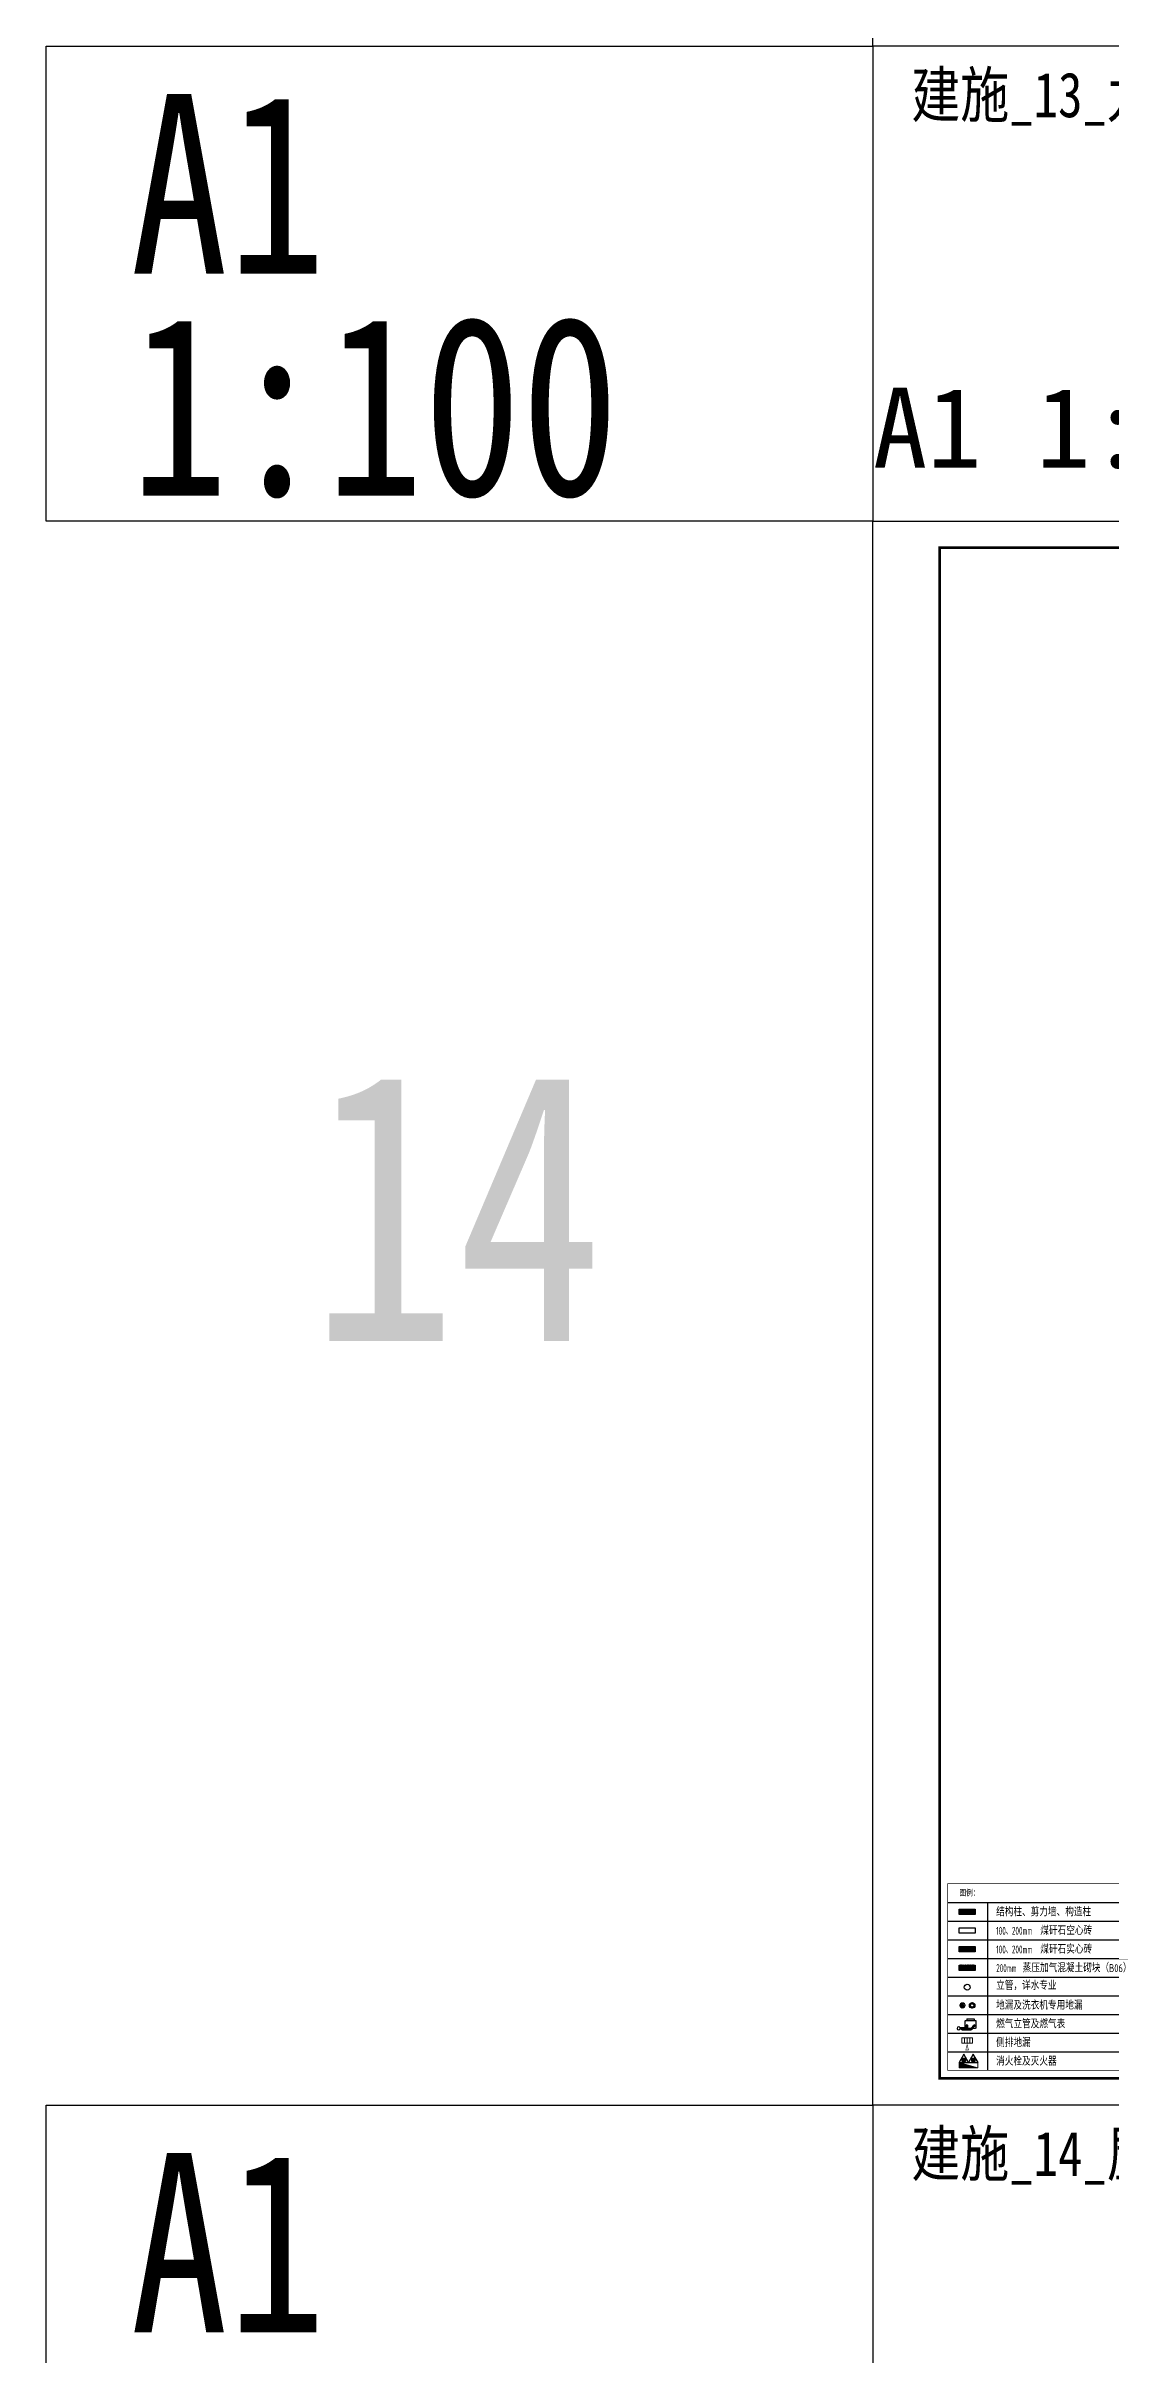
# Model space of a CAD drawing. Extents: x 27938 to 725830, y -209821 to 1628073.
# Drawn here: x 229214 to 269138, y 247050 to 333624 of the extents above; entities that cross this region are included whole.
import ezdxf

# ---------------------------------------------------------------- set-up
doc = ezdxf.new("R2010")
doc.units = 0
doc.header["$LTSCALE"] = 1000
doc.header["$MEASUREMENT"] = 0
for name, color, linetype in [('__0', 7, 'Continuous'), ('AH-FURNITURE', 1, 'Continuous'), ('C-Sheet-图框', 101, 'Continuous'), ('EQUIP_地漏', 7, 'Continuous'), ('EQUIP_消防', 7, 'Continuous'), ('PUB_TEXT', 4, 'Continuous'), ('text', 7, 'Continuous'), ('保温', 6, 'Continuous'), ('图框', 140, 'Continuous'), ('导图字', 7, 'Continuous')]:
    doc.layers.add(name, color=color, linetype=linetype)
for name, color, linetype, lineweight in [('EQUIP_消火栓', 242, 'Continuous', 18), ('LVTRY', 1, 'Continuous', 13), ('平面-分水线', 214, 'Continuous', 15)]:
    doc.layers.add(name, color=color, linetype=linetype, lineweight=lineweight)
doc.layers.add('yichutu', color=7, linetype='Continuous', true_color=0xffffff, plot=False)
doc.styles.add('_TCH_LABEL', font='')
doc.styles.add('宋体', font='', dxfattribs={"height": 50})
doc.styles.add('房间名称', font='TSSDENG', dxfattribs={"width": 0.8, "bigfont": 'HZTXT'})
doc.styles.add('黑体', font='')
doc.styles.get('_TCH_LABEL').set_extended_font_data('SimHei')
doc.styles.get('宋体').set_extended_font_data('SimSun')
doc.styles.get('黑体').set_extended_font_data('SimHei')

# ---------------------------------------------------------------- blocks, each defined once
blk = doc.blocks.new('TK')
at = {"layer": '图框'}
blk.add_lwpolyline([(465375, 548714), (549475, 548714), (549475, 489314), (465375, 489314)], close=True, dxfattribs=at)
blk.add_lwpolyline([(465375, 548714), (549475, 548714), (549475, 489314), (465375, 489314)], close=True, dxfattribs=at)
at = {"layer": '图框', "const_width": 100}
blk.add_lwpolyline([(548475, 490314), (548475, 547714), (467875, 547714), (467875, 490314)], close=True, dxfattribs=at)
blk = doc.blocks.new('A$C60D053AF')
at = {"layer": 'AH-FURNITURE', "color": 8}
for p, q in [((233, -90), (128, -90)), ((233, -110), (128, -110)), ((193, -71), (328, -71)), ((193, -91), (328, -91)), ((245, -129), (245, -122)), ((255, -281), (255, -251)), ((255, -281), (393, -281)), ((265, -129), (265, -122)), ((342, -97), (370, -143)), ((356, -83), (384, -129)), ((393, -281), (393, -251))]:
    blk.add_line(p, q, dxfattribs=at)
for points in [[(170, -68, 1), (170, -94), (193, -94), (193, -68)], [(234, -251), (414, -251, 0.414214), (424, -241), (424, -111, 0.414214), (414, -101), (234, -101, 0.414214), (224, -111), (224, -241, 0.414214)], [(268, -122), (268, -107, 0.414214), (248, -87), (233, -87), (233, -113), (242, -113), (242, -122)], [(242, -152, 1), (268, -152), (268, -129), (242, -129)], [(384, -161, 1), (402, -143), (386, -127), (368, -145)]]:
    blk.add_lwpolyline(points, format="xyb", close=True, dxfattribs=at)
for centre, radius in [((100, -100), 30), ((255, -152), 15), ((255, -152), 10), ((393, -152), 15), ((393, -152), 10)]:
    blk.add_circle(centre, radius, dxfattribs=at)
for radius in [40, 20]:
    blk.add_arc((328, -111), radius, 45, 90, dxfattribs=at)
blk = doc.blocks.new('$lvtry$00000171')
for p, q in [((-74, 11), (-11, 74)), ((-70, -27), (27, 70)), ((-53, -53), (53, 53)), ((-27, -70), (70, 27)), ((11, -74), (74, -11))]:
    blk.add_line(p, q)
blk.add_circle((0, 0), 75)
blk.add_point((0, 0))
blk = doc.blocks.new('DFSFSF')
at = {"layer": '平面-分水线'}
for p, q in [((697142, 775568), (697142, 775668)), ((697342, 775668), (697143, 775668)), ((697342, 775568), (697143, 775568)), ((697193, 775568), (697193, 775668)), ((697243, 775568), (697243, 775668)), ((697292, 775568), (697292, 775668)), ((697342, 775668), (697342, 775568)), ((697342, 775568), (697342, 775668))]:
    blk.add_line(p, q, dxfattribs=at)
blk = doc.blocks.new('DFGDGDGD')
at = {"layer": '平面-分水线', "const_width": 10}
blk.add_lwpolyline([(697268, 775441), (697243, 775541), (697218, 775441)], close=True, dxfattribs=at)
blk.add_blockref('DFSFSF', (0, 0))
blk = doc.blocks.new('$TwtSys$00000434')
for p, q in [((-0.5, 0.5), (-0.5, -0.5)), ((-0.5, -0.5), (0.5, 0.5)), ((0.5, 0.5), (-0.5, 0.5)), ((0.5, -0.5), (0.5, 0.5)), ((-0.5, -0.5), (0.5, -0.5))]:
    blk.add_line(p, q)
blk.add_solid([(0.5, -0.5), (0.5, 0.5), (-0.5, -0.5)])
blk = doc.blocks.new('$TwtSys$00000546')
h = blk.add_hatch()
h.set_pattern_fill('ANSI31', color=1, scale=200, style=0)
h.set_pattern_definition([(45, (-38543.802, -6670.83), (-17.67767, 17.67767), [])])
h.paths.add_polyline_path([(-65, 174), (65, 174), (65, 44), (-65, 44)])
at = {"color": 1}
for points in [[(0, 344), (-198, 0), (198, 0)], [(-65, 174), (65, 174), (65, 44), (-65, 44)]]:
    blk.add_lwpolyline(points, close=True, dxfattribs=at)
blk = doc.blocks.new('$TwtSys$00000543')
for p, q in [((-94, -9), (9, 94)), ((-9, -94), (94, 9)), ((12, 55), (42, 84)), ((40, 40), (66, 66)), ((55, 12), (84, 42)), ((-84, -42), (-55, -12)), ((-66, -66), (-40, -40)), ((-42, -84), (-12, -55))]:
    blk.add_line(p, q)
for radius in [94, 56.4]:
    blk.add_circle((0, 0), radius)
blk = doc.blocks.new('A$C78D13F63')
at = {"layer": '保温', "linetype": 'ByBlock', "ltscale": 10}
h = blk.add_hatch(color=8, dxfattribs=at)
h.dxf.hatch_style = 1
h.paths.add_polyline_path([(1335, 6148), (1335, 6348), (736, 6348), (736, 6148)])
h = blk.add_hatch(dxfattribs=at)
h.set_pattern_fill('AR-HBONE', color=251, scale=55)
h.set_pattern_definition([(45, (-467875.02, -490313.654), (0, 47.4157523), [100.584, -33.528]), (135, (-467851.31, -490289.946), (3e-15, 47.4157523), [100.584, -33.528])])
h.paths.add_polyline_path([(1335, 4748), (1335, 4948), (736, 4948), (736, 4748)])
at = {"layer": '保温', "linetype": 'Continuous', "ltscale": 10}
h = blk.add_hatch(dxfattribs=at)
h.set_pattern_fill('HEX', color=251, scale=10, angle=90, style=0)
h.set_pattern_definition([(90, (-467875.018, -490313.654), (-16.49778, 1e-15), [9.525, -19.05]), (210, (-467875.018, -490313.654), (8.24889, -14.2874966), [9.525, -19.05]), (150, (-467875.018, -490304.129), (-8.24889, -14.2874966), [9.525, -19.05])])
h.paths.add_polyline_path([(1335, 4048), (1335, 4248), (736, 4248), (736, 4048)])
blk.add_circle((1040, 3420), 110)
at = {"layer": '__0', "color": 4}
for points in [[(736, 6348), (1335, 6348), (1335, 6148), (736, 6148)], [(736, 5648), (1335, 5648), (1335, 5448), (736, 5448)], [(736, 4948), (1335, 4948), (1335, 4748), (736, 4748)], [(736, 4248), (1335, 4248), (1335, 4048), (736, 4048)]]:
    blk.add_lwpolyline(points, close=True, dxfattribs=at)
at = {"layer": 'C-Sheet-图框', "color": 0}
for p, q in [((300, 6600), (13787, 6600)), ((1800, 6600), (1800, 300)), ((300, 5900), (13787, 5900)), ((300, 5200), (13787, 5200)), ((300, 4500), (13787, 4500)), ((300, 3800), (13787, 3800)), ((300, 3100), (13787, 3100)), ((300, 2400), (13787, 2400)), ((300, 1700), (13787, 1700)), ((300, 1000), (13787, 1000))]:
    blk.add_line(p, q, dxfattribs=at)
at = {"layer": 'C-Sheet-图框', "color": 0, "const_width": 24}
blk.add_lwpolyline([(300, 300), (300, 7300), (13787, 7300), (13787, 300), (300, 300)], dxfattribs=at)
at = {"xscale": -2, "yscale": 2, "zscale": 2, "rotation": 180}
blk.add_blockref('A$C60D053AF', (516, 1676), dxfattribs=at)
at = {"xscale": -2, "yscale": 2, "zscale": 2}
blk.add_blockref('DFGDGDGD', (1395521, -1549813), dxfattribs=at)
at = {"layer": 'EQUIP_地漏', "xscale": 1.12, "yscale": 1.12, "zscale": 1.12}
blk.add_blockref('$TwtSys$00000543', (1224, 2739), dxfattribs=at)
at = {"layer": 'EQUIP_消火栓', "xscale": -700, "yscale": 200, "zscale": 700}
blk.add_blockref('$TwtSys$00000434', (1089, 501), dxfattribs=at)
at = {"layer": 'EQUIP_消防', "xscale": 0.9, "yscale": 0.9, "zscale": 0.9}
for p in [(911, 601), (1268, 601)]:
    blk.add_blockref('$TwtSys$00000546', p, dxfattribs=at)
at = {"layer": 'LVTRY', "xscale": 1.333333333421565, "yscale": 1.333333333421565, "zscale": 2, "rotation": 270}
blk.add_blockref('$lvtry$00000171', (861, 2739), dxfattribs=at)
at = {"layer": 'PUB_TEXT', "color": 2, "style": '宋体', "width": 0.8}
blk.add_text('图例：', height=227.8, dxfattribs=at).set_placement((741, 6851))
at = {"layer": 'PUB_TEXT', "style": '房间名称'}
for s, width, p in [('结构柱、剪力墙、构造柱', 0.8, (2123, 6085)), ('100、200mm', 0.56, (2123, 5385)), ('煤矸石空心砖', 0.8, (3780, 5385)), ('100、200mm', 0.56, (2123, 4685)), ('煤矸石实心砖', 0.8, (3780, 4685)), ('200mm', 0.56, (2123, 3985)), ('立管，详水专业', 0.8, (2123, 3325)), ('蒸压加气混凝土砌块（B06）', 0.8, (3119, 3985)), ('地漏及洗衣机专用地漏', 0.8, (2123, 2585)), ('燃气立管及燃气表', 0.8, (2123, 1885)), ('侧排地漏', 0.8, (2123, 1185)), ('消火栓及灭火器', 0.8, (2123, 485))]:
    blk.add_text(s, height=300, dxfattribs=dict(at, width=width)).set_placement(p)
blk = doc.blocks.new('yct-841-594-84100-59399.9999999999-100-1000.0')
at = {"layer": 'yichutu', "color": 7, "true_color": 0xffffff}
blk.add_lwpolyline([(0, 0), (0, 59400), (84100, 59400), (84100, 0)], close=True, dxfattribs=at)
at = {"layer": 'yichutu', "color": 7, "true_color": 0xffffff, "style": '_TCH_LABEL'}
blk.add_text('A1 1:100', height=3000, dxfattribs=at).set_placement((0, 61400))

msp = doc.modelspace()

# ---------------------------------------------------------------- linework, layer by layer
at = {"layer": 'text', "color": 2}
for points in [[(260214.1, 315815.2), (229214.1, 315815.2), (229214.1, 333623.5), (260214.1, 333623.5)], [(260214.1, 238606.8), (229214.1, 238606.8), (229214.1, 256415.2), (260214.1, 256415.2)]]:
    msp.add_lwpolyline(points, close=True, dxfattribs=at)

# ---------------------------------------------------------------- block references
for p in [(-205160.9, -155690.1), (-205160.9, -232898.5)]:
    msp.add_blockref('TK', p)
at = {"layer": 'yichutu'}
msp.add_blockref('yct-841-594-84100-59399.9999999999-100-1000.0', (260214.1, 333623.5), dxfattribs=at)

# ---------------------------------------------------------------- texts
at = {"layer": 'text', "color": 2, "style": '黑体', "width": 0.8}
for s, p in [('A1', (232367.4, 325097.9)), ('1:100', (232377.3, 316771.8)), ('A1', (232367.4, 247889.6))]:
    msp.add_text(s, height=6729.45, dxfattribs=at).set_placement(p)
at = {"layer": 'text', "color": 1, "style": '黑体', "width": 0.8}
msp.add_text('14', height=10094.18, dxfattribs=at).set_placement((239112.3, 285062.1))
at = {"layer": '导图字', "color": 1, "style": '黑体', "width": 0.8}
for s, p in [('建施_13_九层平面图_A1', (261657.3, 330960.1)), ('建施_14_屋顶层平面图_A1', (261657.3, 253751.7))]:
    msp.add_text(s, height=1682.363, dxfattribs=at).set_placement(p)

# ---------------------------------------------------------------- next in the draw order: block references
msp.add_blockref('A$C78D13F63', (262714.1, 257415.2))

# ---------------------------------------------------------------- next in the draw order: block references
at = {"layer": 'yichutu'}
msp.add_blockref('yct-841-594-84100-59399.9999999999-100-1000.0', (260214.1, 256415.2), dxfattribs=at)

doc.saveas('drawing.dxf')
